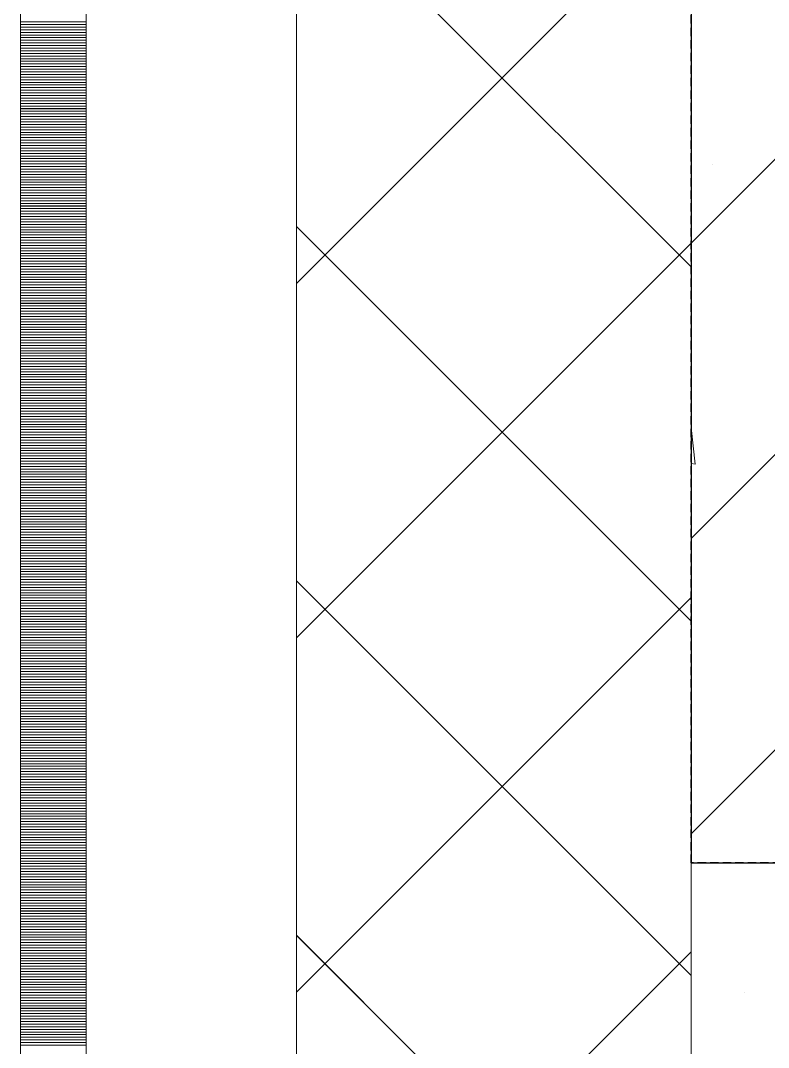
# Model space of a CAD drawing. Header units: millimetres. Extents: x 470010 to 1231400, y -134005 to 421770.
# Drawn here: x 806167.7 to 806452.1, y 158043.1 to 158433.5 of the extents above; entities that cross this region are included whole.
import ezdxf
from ezdxf.enums import TextEntityAlignment as Align

# ---------------------------------------------------------------- set-up
doc = ezdxf.new("R2010")
doc.units = ezdxf.units.MM
doc.linetypes.add('DASHED', pattern=[19.05, 12.7, -6.35])
doc.linetypes.add('HIDDEN2', pattern=[4.7625, 3.175, -1.5875])
doc.layers.get('Defpoints').update_dxf_attribs({"color": 140})
doc.layers.add('АР_Делит', color=120, linetype='Continuous', lineweight=0, plot=False)
for name, color, linetype, lineweight in [('АР_Колонны', 70, 'Continuous', 30), ('АР_Стены ЖБ', 7, 'Continuous', 35), ('АР_Стены ПЕНОблок', 52, 'Continuous', 20), ('АР_Тонкая', 254, 'Continuous', 5), ('АР_Утеплитель', 31, 'Continuous', 0), ('АР_Штриховка', 8, 'Continuous', 0)]:
    doc.layers.add(name, color=color, linetype=linetype, lineweight=lineweight)
doc.layers.add('РД_Оси_100', color=7, linetype='Continuous', lineweight=0, true_color=0x525252)
doc.styles.add('style1', font='ARIALN.TTF')

# ---------------------------------------------------------------- blocks, each defined once
blk = doc.blocks.new('СОШ_2200_АР_ОСИ_М100_28.05.24')
at = {"layer": 'АР_Делит', "color": 251, "linetype": 'DASHED', "true_color": 0x636466}
blk.add_lwpolyline([(114955, 135155), (114955, -355), (93595.036, -355), (93595.036, 13855), (94145, 13855), (94145, 68320), (66055, 68320), (66055, 13857.73), (83455, 13857.73), (83455, -355), (45245, -355), (45245, 13145), (44695, 13145), (44695, 26755), (45245, 26755), (45245, 68320), (20455, 68320), (20455, 26755), (27955, 26755), (27955, 13145), (-355, 13145), (-355, 100855)], dxfattribs=at)
blk = doc.blocks.new('A$C9108343f')
at = {"layer": 'АР_Колонны', "color": 18, "linetype": 'HIDDEN2', "lineweight": 25, "true_color": 0x000000}
for p, q in [((140704.09, 258479.49), (140704.09, 259679.49)), ((140924.09, 258479.49), (140704.09, 258479.49))]:
    blk.add_line(p, q, dxfattribs=at)
at = {"layer": 'АР_Колонны', "color": 18, "linetype": 'Continuous', "lineweight": 15, "true_color": 0x000000}
for p, q in [((140704.09, 259679.49), (140704.09, 258479.49)), ((140704.09, 259679.49), (140704.09, 258479.49)), ((140704.09, 258479.49), (140924.09, 258479.49)), ((140704.09, 258479.49), (140924.09, 258479.49))]:
    blk.add_line(p, q, dxfattribs=at)
at = {"layer": 'АР_Стены ЖБ', "color": 18, "linetype": 'Continuous', "lineweight": 30, "true_color": 0x000000}
for p, q in [((140704.09, 259679.49), (140704.09, 258479.49)), ((140704.09, 258479.49), (140924.09, 258479.49))]:
    blk.add_line(p, q, dxfattribs=at)
at = {"layer": 'АР_Стены ПЕНОблок', "color": 18, "linetype": 'Continuous', "lineweight": 20, "true_color": 0x000000}
blk.add_line((140704.09, 313879.49), (140704.09, 237679.49), dxfattribs=at)
at = {"layer": 'АР_Тонкая', "color": 18, "linetype": 'Continuous', "lineweight": 5, "true_color": 0x000000}
for p, q in [((140449.09, 313879.49), (140449.09, 237679.49)), ((140474.09, 313879.49), (140474.09, 237679.49)), ((140474.09, 237679.49), (140474.09, 313879.49)), ((140554.09, 237679.49), (140554.09, 313879.49))]:
    blk.add_line(p, q, dxfattribs=at)
at = {"layer": 'АР_Утеплитель', "color": 18, "linetype": 'Continuous', "lineweight": 0, "true_color": 0x000000}
for p, q in [((140554.09, 313879.49), (140554.09, 237679.49)), ((140704.09, 237679.49), (140704.09, 313879.49))]:
    blk.add_line(p, q, dxfattribs=at)
at = {"layer": 'АР_Штриховка', "color": 18, "linetype": 'Continuous', "lineweight": 5, "true_color": 0x000000}
for p, q in [((140704.09, 258715.11), (140924.09, 258935.11)), ((140704.09, 258602.86), (140828.68, 258727.45)), ((140704.09, 258490.61), (140924.09, 258710.61))]:
    blk.add_line(p, q, dxfattribs=at)
at = {"layer": 'АР_Штриховка', "color": 18, "linetype": 'Continuous', "lineweight": 0, "true_color": 0x000000}
for p, q in [((140704.09, 258706.1), (140554.09, 258856.1)), ((140554.09, 258699.82), (140704.09, 258849.82)), ((140449.09, 258799.24), (140474.09, 258799.24)), ((140449.09, 258798.24), (140474.09, 258798.24)), ((140449.09, 258797.24), (140474.09, 258797.24)), ((140449.09, 258796.24), (140474.09, 258796.24)), ((140449.09, 258795.24), (140474.09, 258795.24)), ((140449.09, 258794.24), (140474.09, 258794.24)), ((140449.09, 258793.24), (140474.09, 258793.24)), ((140449.09, 258792.24), (140474.09, 258792.24)), ((140449.09, 258791.24), (140474.09, 258791.24)), ((140449.09, 258790.24), (140474.09, 258790.24)), ((140449.09, 258789.24), (140474.09, 258789.24)), ((140449.09, 258788.24), (140474.09, 258788.24)), ((140449.09, 258787.24), (140474.09, 258787.24)), ((140449.09, 258786.24), (140474.09, 258786.24)), ((140449.09, 258785.24), (140474.09, 258785.24)), ((140449.09, 258784.24), (140474.09, 258784.24)), ((140449.09, 258783.24), (140474.09, 258783.24)), ((140449.09, 258782.24), (140474.09, 258782.24)), ((140449.09, 258781.24), (140474.09, 258781.24)), ((140449.09, 258780.24), (140474.09, 258780.24)), ((140449.09, 258779.24), (140474.09, 258779.24)), ((140449.09, 258778.24), (140474.09, 258778.24)), ((140449.09, 258777.24), (140474.09, 258777.24)), ((140449.09, 258776.24), (140474.09, 258776.24)), ((140449.09, 258775.24), (140474.09, 258775.24)), ((140449.09, 258774.24), (140474.09, 258774.24)), ((140449.09, 258773.24), (140474.09, 258773.24)), ((140449.09, 258772.24), (140474.09, 258772.24)), ((140449.09, 258771.24), (140474.09, 258771.24)), ((140449.09, 258770.24), (140474.09, 258770.24)), ((140449.09, 258769.24), (140474.09, 258769.24)), ((140449.09, 258768.24), (140474.09, 258768.24)), ((140449.09, 258767.24), (140474.09, 258767.24)), ((140449.09, 258766.24), (140474.09, 258766.24)), ((140449.09, 258765.24), (140474.09, 258765.24)), ((140449.09, 258764.24), (140474.09, 258764.24)), ((140449.09, 258763.24), (140474.09, 258763.24)), ((140449.09, 258762.24), (140474.09, 258762.24)), ((140449.09, 258761.24), (140474.09, 258761.24)), ((140449.09, 258760.24), (140474.09, 258760.24)), ((140449.09, 258759.24), (140474.09, 258759.24)), ((140449.09, 258758.24), (140474.09, 258758.24)), ((140449.09, 258757.24), (140474.09, 258757.24)), ((140449.09, 258756.24), (140474.09, 258756.24)), ((140449.09, 258755.24), (140474.09, 258755.24)), ((140449.09, 258754.24), (140474.09, 258754.24)), ((140449.09, 258753.24), (140474.09, 258753.24)), ((140449.09, 258752.24), (140474.09, 258752.24)), ((140449.09, 258751.24), (140474.09, 258751.24)), ((140449.09, 258750.24), (140474.09, 258750.24)), ((140449.09, 258749.24), (140474.09, 258749.24)), ((140449.09, 258748.24), (140474.09, 258748.24)), ((140449.09, 258747.24), (140474.09, 258747.24)), ((140449.09, 258746.24), (140474.09, 258746.24)), ((140449.09, 258745.24), (140474.09, 258745.24)), ((140712.34, 258744.95), (140712.34, 258744.95)), ((140449.09, 258744.24), (140474.09, 258744.24)), ((140449.09, 258743.24), (140474.09, 258743.24)), ((140449.09, 258742.24), (140474.09, 258742.24)), ((140449.09, 258741.24), (140474.09, 258741.24)), ((140449.09, 258740.24), (140474.09, 258740.24)), ((140449.09, 258739.24), (140474.09, 258739.24)), ((140449.09, 258738.24), (140474.09, 258738.24)), ((140449.09, 258737.24), (140474.09, 258737.24)), ((140449.09, 258736.24), (140474.09, 258736.24)), ((140449.09, 258735.24), (140474.09, 258735.24)), ((140449.09, 258734.24), (140474.09, 258734.24)), ((140449.09, 258733.24), (140474.09, 258733.24)), ((140449.09, 258732.24), (140474.09, 258732.24)), ((140449.09, 258731.24), (140474.09, 258731.24)), ((140449.09, 258730.24), (140474.09, 258730.24)), ((140449.09, 258729.24), (140474.09, 258729.24)), ((140449.09, 258728.24), (140474.09, 258728.24)), ((140449.09, 258727.24), (140474.09, 258727.24)), ((140449.09, 258726.24), (140474.09, 258726.24)), ((140449.09, 258725.24), (140474.09, 258725.24)), ((140449.09, 258724.24), (140474.09, 258724.24)), ((140449.09, 258723.24), (140474.09, 258723.24)), ((140449.09, 258722.24), (140474.09, 258722.24)), ((140449.09, 258721.24), (140474.09, 258721.24)), ((140704.09, 258571.4), (140554.09, 258721.4)), ((140449.09, 258720.24), (140474.09, 258720.24)), ((140449.09, 258719.24), (140474.09, 258719.24)), ((140449.09, 258718.24), (140474.09, 258718.24)), ((140449.09, 258717.24), (140474.09, 258717.24)), ((140449.09, 258716.24), (140474.09, 258716.24)), ((140449.09, 258715.24), (140474.09, 258715.24)), ((140449.09, 258714.24), (140474.09, 258714.24)), ((140449.09, 258713.24), (140474.09, 258713.24)), ((140554.09, 258565.11), (140704.09, 258715.11)), ((140449.09, 258712.24), (140474.09, 258712.24)), ((140449.09, 258711.24), (140474.09, 258711.24)), ((140449.09, 258710.24), (140474.09, 258710.24)), ((140449.09, 258709.24), (140474.09, 258709.24)), ((140449.09, 258708.24), (140474.09, 258708.24)), ((140449.09, 258707.24), (140474.09, 258707.24)), ((140449.09, 258706.24), (140474.09, 258706.24)), ((140449.09, 258705.24), (140474.09, 258705.24)), ((140449.09, 258704.24), (140474.09, 258704.24)), ((140449.09, 258703.24), (140474.09, 258703.24)), ((140449.09, 258702.24), (140474.09, 258702.24)), ((140449.09, 258701.24), (140474.09, 258701.24)), ((140449.09, 258700.24), (140474.09, 258700.24)), ((140449.09, 258699.24), (140474.09, 258699.24)), ((140449.09, 258698.24), (140474.09, 258698.24)), ((140449.09, 258697.24), (140474.09, 258697.24)), ((140449.09, 258696.24), (140474.09, 258696.24)), ((140449.09, 258695.24), (140474.09, 258695.24)), ((140449.09, 258694.24), (140474.09, 258694.24)), ((140449.09, 258693.24), (140474.09, 258693.24)), ((140449.09, 258692.24), (140474.09, 258692.24)), ((140449.09, 258691.24), (140474.09, 258691.24)), ((140449.09, 258690.24), (140474.09, 258690.24)), ((140449.09, 258689.24), (140474.09, 258689.24)), ((140449.09, 258688.24), (140474.09, 258688.24)), ((140449.09, 258687.24), (140474.09, 258687.24)), ((140449.09, 258686.24), (140474.09, 258686.24)), ((140449.09, 258685.24), (140474.09, 258685.24)), ((140449.09, 258684.24), (140474.09, 258684.24)), ((140449.09, 258683.24), (140474.09, 258683.24)), ((140449.09, 258682.24), (140474.09, 258682.24)), ((140449.09, 258681.24), (140474.09, 258681.24)), ((140449.09, 258680.24), (140474.09, 258680.24)), ((140449.09, 258679.24), (140474.09, 258679.24)), ((140449.09, 258678.24), (140474.09, 258678.24)), ((140449.09, 258677.24), (140474.09, 258677.24)), ((140449.09, 258676.24), (140474.09, 258676.24)), ((140449.09, 258675.24), (140474.09, 258675.24)), ((140449.09, 258674.24), (140474.09, 258674.24)), ((140449.09, 258673.24), (140474.09, 258673.24)), ((140449.09, 258672.24), (140474.09, 258672.24)), ((140449.09, 258671.24), (140474.09, 258671.24)), ((140449.09, 258670.24), (140474.09, 258670.24)), ((140449.09, 258669.24), (140474.09, 258669.24)), ((140449.09, 258668.24), (140474.09, 258668.24)), ((140449.09, 258667.24), (140474.09, 258667.24)), ((140449.09, 258666.24), (140474.09, 258666.24)), ((140449.09, 258665.24), (140474.09, 258665.24)), ((140449.09, 258664.24), (140474.09, 258664.24)), ((140449.09, 258663.24), (140474.09, 258663.24)), ((140449.09, 258662.24), (140474.09, 258662.24)), ((140449.09, 258661.24), (140474.09, 258661.24)), ((140449.09, 258660.24), (140474.09, 258660.24)), ((140449.09, 258659.24), (140474.09, 258659.24)), ((140449.09, 258658.24), (140474.09, 258658.24)), ((140449.09, 258657.24), (140474.09, 258657.24)), ((140449.09, 258656.24), (140474.09, 258656.24)), ((140449.09, 258655.24), (140474.09, 258655.24)), ((140449.09, 258654.24), (140474.09, 258654.24)), ((140449.09, 258653.24), (140474.09, 258653.24)), ((140449.09, 258652.24), (140474.09, 258652.24)), ((140449.09, 258651.24), (140474.09, 258651.24)), ((140449.09, 258650.24), (140474.09, 258650.24)), ((140449.09, 258649.24), (140474.09, 258649.24)), ((140449.09, 258648.24), (140474.09, 258648.24)), ((140449.09, 258647.24), (140474.09, 258647.24)), ((140449.09, 258646.24), (140474.09, 258646.24)), ((140449.09, 258645.24), (140474.09, 258645.24)), ((140449.09, 258644.24), (140474.09, 258644.24)), ((140449.09, 258643.24), (140474.09, 258643.24)), ((140705.71, 258631.07), (140704.09, 258645)), ((140449.09, 258642.24), (140474.09, 258642.24)), ((140449.09, 258641.24), (140474.09, 258641.24)), ((140449.09, 258640.24), (140474.09, 258640.24)), ((140449.09, 258639.24), (140474.09, 258639.24)), ((140449.09, 258638.24), (140474.09, 258638.24)), ((140449.09, 258637.24), (140474.09, 258637.24)), ((140449.09, 258636.24), (140474.09, 258636.24)), ((140449.09, 258635.24), (140474.09, 258635.24)), ((140449.09, 258634.24), (140474.09, 258634.24)), ((140449.09, 258633.24), (140474.09, 258633.24)), ((140449.09, 258632.24), (140474.09, 258632.24)), ((140449.09, 258631.24), (140474.09, 258631.24)), ((140704.09, 258631.38), (140705.72, 258631.13)), ((140449.09, 258630.24), (140474.09, 258630.24)), ((140449.09, 258629.24), (140474.09, 258629.24)), ((140449.09, 258628.24), (140474.09, 258628.24)), ((140449.09, 258627.24), (140474.09, 258627.24)), ((140449.09, 258626.24), (140474.09, 258626.24)), ((140449.09, 258625.24), (140474.09, 258625.24)), ((140449.09, 258624.24), (140474.09, 258624.24)), ((140449.09, 258623.24), (140474.09, 258623.24)), ((140449.09, 258622.24), (140474.09, 258622.24)), ((140449.09, 258621.24), (140474.09, 258621.24)), ((140449.09, 258620.24), (140474.09, 258620.24)), ((140449.09, 258619.24), (140474.09, 258619.24)), ((140449.09, 258618.24), (140474.09, 258618.24)), ((140449.09, 258617.24), (140474.09, 258617.24)), ((140449.09, 258616.24), (140474.09, 258616.24)), ((140449.09, 258615.24), (140474.09, 258615.24)), ((140449.09, 258614.24), (140474.09, 258614.24)), ((140449.09, 258613.24), (140474.09, 258613.24)), ((140449.09, 258612.24), (140474.09, 258612.24)), ((140449.09, 258611.24), (140474.09, 258611.24)), ((140449.09, 258610.24), (140474.09, 258610.24)), ((140449.09, 258609.24), (140474.09, 258609.24)), ((140449.09, 258608.24), (140474.09, 258608.24)), ((140449.09, 258607.24), (140474.09, 258607.24)), ((140449.09, 258606.24), (140474.09, 258606.24)), ((140449.09, 258605.24), (140474.09, 258605.24)), ((140449.09, 258604.24), (140474.09, 258604.24)), ((140449.09, 258603.24), (140474.09, 258603.24)), ((140449.09, 258602.24), (140474.09, 258602.24)), ((140449.09, 258601.24), (140474.09, 258601.24)), ((140449.09, 258600.24), (140474.09, 258600.24)), ((140449.09, 258599.24), (140474.09, 258599.24)), ((140449.09, 258598.24), (140474.09, 258598.24)), ((140449.09, 258597.24), (140474.09, 258597.24)), ((140449.09, 258596.24), (140474.09, 258596.24)), ((140449.09, 258595.24), (140474.09, 258595.24)), ((140449.09, 258594.24), (140474.09, 258594.24)), ((140449.09, 258593.24), (140474.09, 258593.24)), ((140449.09, 258592.24), (140474.09, 258592.24)), ((140449.09, 258591.24), (140474.09, 258591.24)), ((140449.09, 258590.24), (140474.09, 258590.24)), ((140449.09, 258589.24), (140474.09, 258589.24)), ((140449.09, 258588.24), (140474.09, 258588.24)), ((140449.09, 258587.24), (140474.09, 258587.24)), ((140449.09, 258586.24), (140474.09, 258586.24)), ((140449.09, 258585.24), (140474.09, 258585.24)), ((140449.09, 258584.24), (140474.09, 258584.24)), ((140704.09, 258436.7), (140554.09, 258586.7)), ((140449.09, 258583.24), (140474.09, 258583.24)), ((140449.09, 258582.24), (140474.09, 258582.24)), ((140449.09, 258581.24), (140474.09, 258581.24)), ((140554.09, 258430.41), (140704.09, 258580.41)), ((140449.09, 258580.24), (140474.09, 258580.24)), ((140449.09, 258579.24), (140474.09, 258579.24)), ((140449.09, 258578.24), (140474.09, 258578.24)), ((140449.09, 258577.24), (140474.09, 258577.24)), ((140449.09, 258576.24), (140474.09, 258576.24)), ((140449.09, 258575.24), (140474.09, 258575.24)), ((140449.09, 258574.24), (140474.09, 258574.24)), ((140449.09, 258573.24), (140474.09, 258573.24)), ((140449.09, 258572.24), (140474.09, 258572.24)), ((140449.09, 258571.24), (140474.09, 258571.24)), ((140449.09, 258570.24), (140474.09, 258570.24)), ((140449.09, 258569.24), (140474.09, 258569.24)), ((140449.09, 258568.24), (140474.09, 258568.24)), ((140449.09, 258567.24), (140474.09, 258567.24)), ((140449.09, 258566.24), (140474.09, 258566.24)), ((140449.09, 258565.24), (140474.09, 258565.24)), ((140449.09, 258564.24), (140474.09, 258564.24)), ((140449.09, 258563.24), (140474.09, 258563.24)), ((140449.09, 258562.24), (140474.09, 258562.24)), ((140449.09, 258561.24), (140474.09, 258561.24)), ((140449.09, 258560.24), (140474.09, 258560.24)), ((140449.09, 258559.24), (140474.09, 258559.24)), ((140449.09, 258558.24), (140474.09, 258558.24)), ((140449.09, 258557.24), (140474.09, 258557.24)), ((140449.09, 258556.24), (140474.09, 258556.24)), ((140449.09, 258555.24), (140474.09, 258555.24)), ((140449.09, 258554.24), (140474.09, 258554.24)), ((140449.09, 258553.24), (140474.09, 258553.24)), ((140449.09, 258552.24), (140474.09, 258552.24)), ((140449.09, 258551.24), (140474.09, 258551.24)), ((140449.09, 258550.24), (140474.09, 258550.24)), ((140449.09, 258549.24), (140474.09, 258549.24)), ((140449.09, 258548.24), (140474.09, 258548.24)), ((140449.09, 258547.24), (140474.09, 258547.24)), ((140449.09, 258546.24), (140474.09, 258546.24)), ((140449.09, 258545.24), (140474.09, 258545.24)), ((140449.09, 258544.24), (140474.09, 258544.24)), ((140449.09, 258543.24), (140474.09, 258543.24)), ((140449.09, 258542.24), (140474.09, 258542.24)), ((140449.09, 258541.24), (140474.09, 258541.24)), ((140449.09, 258540.24), (140474.09, 258540.24)), ((140449.09, 258539.24), (140474.09, 258539.24)), ((140449.09, 258538.24), (140474.09, 258538.24)), ((140449.09, 258537.24), (140474.09, 258537.24)), ((140449.09, 258536.24), (140474.09, 258536.24)), ((140449.09, 258535.24), (140474.09, 258535.24)), ((140449.09, 258534.24), (140474.09, 258534.24)), ((140449.09, 258533.24), (140474.09, 258533.24)), ((140449.09, 258532.24), (140474.09, 258532.24)), ((140449.09, 258531.24), (140474.09, 258531.24)), ((140449.09, 258530.24), (140474.09, 258530.24)), ((140449.09, 258529.24), (140474.09, 258529.24)), ((140449.09, 258528.24), (140474.09, 258528.24)), ((140449.09, 258527.24), (140474.09, 258527.24)), ((140449.09, 258526.24), (140474.09, 258526.24)), ((140449.09, 258525.24), (140474.09, 258525.24)), ((140449.09, 258524.24), (140474.09, 258524.24)), ((140449.09, 258523.24), (140474.09, 258523.24)), ((140449.09, 258522.24), (140474.09, 258522.24)), ((140449.09, 258521.24), (140474.09, 258521.24)), ((140449.09, 258520.24), (140474.09, 258520.24)), ((140449.09, 258519.24), (140474.09, 258519.24)), ((140449.09, 258518.24), (140474.09, 258518.24)), ((140449.09, 258517.24), (140474.09, 258517.24)), ((140449.09, 258516.24), (140474.09, 258516.24)), ((140449.09, 258515.24), (140474.09, 258515.24)), ((140449.09, 258514.24), (140474.09, 258514.24)), ((140449.09, 258513.24), (140474.09, 258513.24)), ((140449.09, 258512.24), (140474.09, 258512.24)), ((140449.09, 258511.24), (140474.09, 258511.24)), ((140449.09, 258510.24), (140474.09, 258510.24)), ((140449.09, 258509.24), (140474.09, 258509.24)), ((140449.09, 258508.24), (140474.09, 258508.24)), ((140449.09, 258507.24), (140474.09, 258507.24)), ((140449.09, 258506.24), (140474.09, 258506.24)), ((140449.09, 258505.24), (140474.09, 258505.24)), ((140449.09, 258504.24), (140474.09, 258504.24)), ((140449.09, 258503.24), (140474.09, 258503.24)), ((140449.09, 258502.24), (140474.09, 258502.24)), ((140449.09, 258501.24), (140474.09, 258501.24)), ((140449.09, 258500.24), (140474.09, 258500.24)), ((140449.09, 258499.24), (140474.09, 258499.24)), ((140449.09, 258498.24), (140474.09, 258498.24)), ((140449.09, 258497.24), (140474.09, 258497.24)), ((140449.09, 258496.24), (140474.09, 258496.24)), ((140449.09, 258495.24), (140474.09, 258495.24)), ((140449.09, 258494.24), (140474.09, 258494.24)), ((140449.09, 258493.24), (140474.09, 258493.24)), ((140449.09, 258492.24), (140474.09, 258492.24)), ((140449.09, 258491.24), (140474.09, 258491.24)), ((140449.09, 258490.24), (140474.09, 258490.24)), ((140449.09, 258489.24), (140474.09, 258489.24)), ((140449.09, 258488.24), (140474.09, 258488.24)), ((140449.09, 258487.24), (140474.09, 258487.24)), ((140449.09, 258486.24), (140474.09, 258486.24)), ((140449.09, 258485.24), (140474.09, 258485.24)), ((140449.09, 258484.24), (140474.09, 258484.24)), ((140449.09, 258483.24), (140474.09, 258483.24)), ((140449.09, 258482.24), (140474.09, 258482.24)), ((140449.09, 258481.24), (140474.09, 258481.24)), ((140449.09, 258480.24), (140474.09, 258480.24)), ((140449.09, 258479.24), (140474.09, 258479.24)), ((140449.09, 258478.24), (140474.09, 258478.24)), ((140449.09, 258477.24), (140474.09, 258477.24)), ((140449.09, 258476.24), (140474.09, 258476.24)), ((140449.09, 258475.24), (140474.09, 258475.24)), ((140449.09, 258474.24), (140474.09, 258474.24)), ((140449.09, 258473.24), (140474.09, 258473.24)), ((140449.09, 258472.24), (140474.09, 258472.24)), ((140449.09, 258471.24), (140474.09, 258471.24)), ((140449.09, 258470.24), (140474.09, 258470.24)), ((140449.09, 258469.24), (140474.09, 258469.24)), ((140449.09, 258468.24), (140474.09, 258468.24)), ((140449.09, 258467.24), (140474.09, 258467.24)), ((140449.09, 258466.24), (140474.09, 258466.24)), ((140449.09, 258465.24), (140474.09, 258465.24)), ((140449.09, 258464.24), (140474.09, 258464.24)), ((140449.09, 258463.24), (140474.09, 258463.24)), ((140449.09, 258462.24), (140474.09, 258462.24)), ((140449.09, 258461.24), (140474.09, 258461.24)), ((140449.09, 258460.24), (140474.09, 258460.24)), ((140449.09, 258459.24), (140474.09, 258459.24)), ((140449.09, 258458.24), (140474.09, 258458.24)), ((140449.09, 258457.24), (140474.09, 258457.24)), ((140449.09, 258456.24), (140474.09, 258456.24)), ((140449.09, 258455.24), (140474.09, 258455.24)), ((140449.09, 258454.24), (140474.09, 258454.24)), ((140449.09, 258453.24), (140474.09, 258453.24)), ((140449.09, 258452.24), (140474.09, 258452.24)), ((140704.09, 258301.99), (140554.09, 258451.99)), ((140449.09, 258451.24), (140474.09, 258451.24)), ((140449.09, 258450.24), (140474.09, 258450.24)), ((140449.09, 258449.24), (140474.09, 258449.24)), ((140449.09, 258448.24), (140474.09, 258448.24)), ((140449.09, 258447.24), (140474.09, 258447.24)), ((140449.09, 258446.24), (140474.09, 258446.24)), ((140449.09, 258445.24), (140474.09, 258445.24)), ((140449.09, 258444.24), (140474.09, 258444.24)), ((140554.09, 258295.71), (140704.09, 258445.71)), ((140449.09, 258443.24), (140474.09, 258443.24)), ((140449.09, 258442.24), (140474.09, 258442.24)), ((140449.09, 258441.24), (140474.09, 258441.24)), ((140449.09, 258440.24), (140474.09, 258440.24)), ((140449.09, 258439.24), (140474.09, 258439.24)), ((140449.09, 258438.24), (140474.09, 258438.24)), ((140449.09, 258437.24), (140474.09, 258437.24)), ((140449.09, 258436.24), (140474.09, 258436.24)), ((140449.09, 258435.24), (140474.09, 258435.24)), ((140449.09, 258434.24), (140474.09, 258434.24)), ((140449.09, 258433.24), (140474.09, 258433.24)), ((140449.09, 258432.24), (140474.09, 258432.24)), ((140449.09, 258431.24), (140474.09, 258431.24)), ((140449.09, 258430.24), (140474.09, 258430.24)), ((140449.09, 258429.24), (140474.09, 258429.24)), ((140449.09, 258428.24), (140474.09, 258428.24)), ((140724.28, 258430.13), (140724.28, 258430.13)), ((140449.09, 258427.24), (140474.09, 258427.24)), ((140449.09, 258426.24), (140474.09, 258426.24)), ((140449.09, 258425.24), (140474.09, 258425.24)), ((140449.09, 258424.24), (140474.09, 258424.24)), ((140449.09, 258423.24), (140474.09, 258423.24)), ((140449.09, 258422.24), (140474.09, 258422.24)), ((140449.09, 258421.24), (140474.09, 258421.24)), ((140449.09, 258420.24), (140474.09, 258420.24)), ((140449.09, 258419.24), (140474.09, 258419.24)), ((140449.09, 258418.24), (140474.09, 258418.24)), ((140449.09, 258417.24), (140474.09, 258417.24)), ((140449.09, 258416.24), (140474.09, 258416.24)), ((140449.09, 258415.24), (140474.09, 258415.24)), ((140449.09, 258414.24), (140474.09, 258414.24)), ((140449.09, 258413.24), (140474.09, 258413.24)), ((140449.09, 258412.24), (140474.09, 258412.24)), ((140449.09, 258411.24), (140474.09, 258411.24)), ((140449.09, 258410.24), (140474.09, 258410.24))]:
    blk.add_line(p, q, dxfattribs=at)
at = {"layer": 'РД_Оси_100'}
blk.add_blockref('СОШ_2200_АР_ОСИ_М100_28.05.24', (140804.09, 223079.49), dxfattribs=at)
at = {"layer": 'Defpoints', "color": 18, "true_color": 0x000000, "style": 'style1'}
for p in [(143949.34, 316089.12), (143974.98, 281639.5), (143890.4, 273244.71), (143839.99, 264276.81), (143967.75, 254892.38), (12251.96, 104178.14), (12382.58, 96023.14)]:
    blk.add_attdef('АР-ПОМЕЩЕНИЕ:НАИМЕНОВАНИЕ', text='', height=100, dxfattribs=at).set_placement(p, align=Align.MIDDLE)
at = {"layer": 'Defpoints', "color": 18, "true_color": 0x000000, "style": 'style1', "flags": 8}
for p in [(143951.3, 279099.09), (143848.34, 269251.11), (143875.33, 260094.25), (144049.74, 250824.7), (163419.28, 238153.36), (155897.46, 237965.97), (183037.2, 237965.97), (143342.94, 237876.19)]:
    blk.add_attdef('АР-ПОМЕЩЕНИЕ:НАИМЕНОВАНИЕ', text='', height=100, dxfattribs=at).set_placement(p, align=Align.MIDDLE)

msp = doc.modelspace()

# ---------------------------------------------------------------- linework, layer by layer
at = {"layer": 'АР_Колонны', "color": 18, "linetype": 'HIDDEN2', "lineweight": 25, "true_color": 0x000000}
for p, q in [((806422.706, 158113.25), (806422.706, 159313.25)), ((806642.706, 158113.25), (806422.706, 158113.25))]:
    msp.add_line(p, q, dxfattribs=at)
at = {"layer": 'АР_Колонны', "color": 18, "linetype": 'Continuous', "lineweight": 15, "true_color": 0x000000}
for p, q in [((806422.706, 159313.25), (806422.706, 158113.25)), ((806422.706, 159313.25), (806422.706, 158113.25)), ((806422.706, 158113.25), (806642.706, 158113.25)), ((806422.706, 158113.25), (806642.706, 158113.25))]:
    msp.add_line(p, q, dxfattribs=at)
at = {"layer": 'АР_Стены ЖБ', "color": 18, "linetype": 'Continuous', "lineweight": 30, "true_color": 0x000000}
for p, q in [((806422.706, 159313.25), (806422.706, 158113.25)), ((806422.706, 158113.25), (806642.706, 158113.25))]:
    msp.add_line(p, q, dxfattribs=at)
at = {"layer": 'АР_Стены ПЕНОблок', "color": 18, "linetype": 'Continuous', "lineweight": 20, "true_color": 0x000000}
msp.add_line((806422.706, 213513.251), (806422.706, 137313.251), dxfattribs=at)
at = {"layer": 'АР_Тонкая', "color": 18, "linetype": 'Continuous', "lineweight": 5, "true_color": 0x000000}
for p, q in [((806167.706, 213513.251), (806167.706, 137313.251)), ((806192.706, 213513.251), (806192.706, 137313.251)), ((806192.706, 137313.251), (806192.706, 213513.251)), ((806272.706, 137313.251), (806272.706, 213513.251))]:
    msp.add_line(p, q, dxfattribs=at)
at = {"layer": 'АР_Утеплитель', "color": 18, "linetype": 'Continuous', "lineweight": 0, "true_color": 0x000000}
for p, q in [((806272.706, 213513.251), (806272.706, 137313.251)), ((806422.706, 137313.251), (806422.706, 213513.251))]:
    msp.add_line(p, q, dxfattribs=at)
at = {"layer": 'АР_Штриховка', "color": 18, "linetype": 'Continuous', "lineweight": 5, "true_color": 0x000000}
for p, q in [((806422.706, 158348.871), (806642.706, 158568.871)), ((806422.706, 158236.617), (806547.293, 158361.204)), ((806422.706, 158124.364), (806642.706, 158344.364))]:
    msp.add_line(p, q, dxfattribs=at)
at = {"layer": 'АР_Штриховка', "color": 18, "linetype": 'Continuous', "lineweight": 0, "true_color": 0x000000}
for p, q in [((806422.706, 158339.861), (806272.706, 158489.861)), ((806272.706, 158333.575), (806422.706, 158483.575)), ((806167.706, 158433), (806192.706, 158433)), ((806167.706, 158432), (806192.706, 158432)), ((806167.706, 158431), (806192.706, 158431)), ((806167.706, 158430), (806192.706, 158430)), ((806167.706, 158429), (806192.706, 158429)), ((806167.706, 158428), (806192.706, 158428)), ((806167.706, 158427), (806192.706, 158427)), ((806167.706, 158426), (806192.706, 158426)), ((806167.706, 158425), (806192.706, 158425)), ((806167.706, 158424), (806192.706, 158424)), ((806167.706, 158423), (806192.706, 158423)), ((806167.706, 158422), (806192.706, 158422)), ((806167.706, 158421), (806192.706, 158421)), ((806167.706, 158420), (806192.706, 158420)), ((806167.706, 158419), (806192.706, 158419)), ((806167.706, 158418), (806192.706, 158418)), ((806167.706, 158417), (806192.706, 158417)), ((806167.706, 158416), (806192.706, 158416)), ((806167.706, 158415), (806192.706, 158415)), ((806167.706, 158414), (806192.706, 158414)), ((806167.706, 158413), (806192.706, 158413)), ((806167.706, 158412), (806192.706, 158412)), ((806167.706, 158411), (806192.706, 158411)), ((806167.706, 158410), (806192.706, 158410)), ((806167.706, 158409), (806192.706, 158409)), ((806167.706, 158408), (806192.706, 158408)), ((806167.706, 158407), (806192.706, 158407)), ((806167.706, 158406), (806192.706, 158406)), ((806167.706, 158405), (806192.706, 158405)), ((806167.706, 158404), (806192.706, 158404)), ((806167.706, 158403), (806192.706, 158403)), ((806167.706, 158402), (806192.706, 158402)), ((806167.706, 158401), (806192.706, 158401)), ((806167.706, 158400), (806192.706, 158400)), ((806167.706, 158399), (806192.706, 158399)), ((806167.706, 158398), (806192.706, 158398)), ((806167.706, 158397), (806192.706, 158397)), ((806167.706, 158396), (806192.706, 158396)), ((806167.706, 158395), (806192.706, 158395)), ((806167.706, 158394), (806192.706, 158394)), ((806167.706, 158393), (806192.706, 158393)), ((806167.706, 158392), (806192.706, 158392)), ((806167.706, 158391), (806192.706, 158391)), ((806167.706, 158390), (806192.706, 158390)), ((806167.706, 158389), (806192.706, 158389)), ((806167.706, 158388), (806192.706, 158388)), ((806167.706, 158387), (806192.706, 158387)), ((806167.706, 158386), (806192.706, 158386)), ((806167.706, 158385), (806192.706, 158385)), ((806167.706, 158384), (806192.706, 158384)), ((806167.706, 158383), (806192.706, 158383)), ((806167.706, 158382), (806192.706, 158382)), ((806167.706, 158381), (806192.706, 158381)), ((806167.706, 158380), (806192.706, 158380)), ((806167.706, 158379), (806192.706, 158379)), ((806167.706, 158378), (806192.706, 158378)), ((806167.706, 158377), (806192.706, 158377)), ((806167.706, 158376), (806192.706, 158376)), ((806167.706, 158375), (806192.706, 158375)), ((806167.706, 158374), (806192.706, 158374)), ((806167.706, 158373), (806192.706, 158373)), ((806167.706, 158372), (806192.706, 158372)), ((806167.706, 158371), (806192.706, 158371)), ((806167.706, 158370), (806192.706, 158370)), ((806167.706, 158369), (806192.706, 158369)), ((806167.706, 158368), (806192.706, 158368)), ((806167.706, 158367), (806192.706, 158367)), ((806167.706, 158366), (806192.706, 158366)), ((806167.706, 158365), (806192.706, 158365)), ((806167.706, 158364), (806192.706, 158364)), ((806167.706, 158363), (806192.706, 158363)), ((806167.706, 158362), (806192.706, 158362)), ((806167.706, 158361), (806192.706, 158361)), ((806167.706, 158360), (806192.706, 158360)), ((806167.706, 158359), (806192.706, 158359)), ((806167.706, 158358), (806192.706, 158358)), ((806167.706, 158357), (806192.706, 158357)), ((806167.706, 158356), (806192.706, 158356)), ((806167.706, 158355), (806192.706, 158355)), ((806167.706, 158354), (806192.706, 158354)), ((806167.706, 158353), (806192.706, 158353)), ((806167.706, 158352), (806192.706, 158352)), ((806422.706, 158205.158), (806272.706, 158355.158)), ((806167.706, 158351), (806192.706, 158351)), ((806167.706, 158350), (806192.706, 158350)), ((806167.706, 158349), (806192.706, 158349)), ((806167.706, 158348), (806192.706, 158348)), ((806272.706, 158198.871), (806422.706, 158348.871)), ((806167.706, 158347), (806192.706, 158347)), ((806167.706, 158346), (806192.706, 158346)), ((806167.706, 158345), (806192.706, 158345)), ((806167.706, 158344), (806192.706, 158344)), ((806167.706, 158343), (806192.706, 158343)), ((806167.706, 158342), (806192.706, 158342)), ((806167.706, 158341), (806192.706, 158341)), ((806167.706, 158340), (806192.706, 158340)), ((806167.706, 158339), (806192.706, 158339)), ((806167.706, 158338), (806192.706, 158338)), ((806167.706, 158337), (806192.706, 158337)), ((806167.706, 158336), (806192.706, 158336)), ((806167.706, 158335), (806192.706, 158335)), ((806167.706, 158334), (806192.706, 158334)), ((806167.706, 158333), (806192.706, 158333)), ((806167.706, 158332), (806192.706, 158332)), ((806167.706, 158331), (806192.706, 158331)), ((806167.706, 158330), (806192.706, 158330)), ((806167.706, 158329), (806192.706, 158329)), ((806167.706, 158328), (806192.706, 158328)), ((806167.706, 158327), (806192.706, 158327)), ((806167.706, 158326), (806192.706, 158326)), ((806167.706, 158325), (806192.706, 158325)), ((806167.706, 158324), (806192.706, 158324)), ((806167.706, 158323), (806192.706, 158323)), ((806167.706, 158322), (806192.706, 158322)), ((806167.706, 158321), (806192.706, 158321)), ((806167.706, 158320), (806192.706, 158320)), ((806167.706, 158319), (806192.706, 158319)), ((806167.706, 158318), (806192.706, 158318)), ((806167.706, 158317), (806192.706, 158317)), ((806167.706, 158316), (806192.706, 158316)), ((806167.706, 158315), (806192.706, 158315)), ((806167.706, 158314), (806192.706, 158314)), ((806167.706, 158313), (806192.706, 158313)), ((806167.706, 158312), (806192.706, 158312)), ((806167.706, 158311), (806192.706, 158311)), ((806167.706, 158310), (806192.706, 158310)), ((806167.706, 158309), (806192.706, 158309)), ((806167.706, 158308), (806192.706, 158308)), ((806167.706, 158307), (806192.706, 158307)), ((806167.706, 158306), (806192.706, 158306)), ((806167.706, 158305), (806192.706, 158305)), ((806167.706, 158304), (806192.706, 158304)), ((806167.706, 158303), (806192.706, 158303)), ((806167.706, 158302), (806192.706, 158302)), ((806167.706, 158301), (806192.706, 158301)), ((806167.706, 158300), (806192.706, 158300)), ((806167.706, 158299), (806192.706, 158299)), ((806167.706, 158298), (806192.706, 158298)), ((806167.706, 158297), (806192.706, 158297)), ((806167.706, 158296), (806192.706, 158296)), ((806167.706, 158295), (806192.706, 158295)), ((806167.706, 158294), (806192.706, 158294)), ((806167.706, 158293), (806192.706, 158293)), ((806167.706, 158292), (806192.706, 158292)), ((806167.706, 158291), (806192.706, 158291)), ((806167.706, 158290), (806192.706, 158290)), ((806167.706, 158289), (806192.706, 158289)), ((806167.706, 158288), (806192.706, 158288)), ((806167.706, 158287), (806192.706, 158287)), ((806167.706, 158286), (806192.706, 158286)), ((806167.706, 158285), (806192.706, 158285)), ((806167.706, 158284), (806192.706, 158284)), ((806167.706, 158283), (806192.706, 158283)), ((806167.706, 158282), (806192.706, 158282)), ((806167.706, 158281), (806192.706, 158281)), ((806167.706, 158280), (806192.706, 158280)), ((806167.706, 158279), (806192.706, 158279)), ((806167.706, 158278), (806192.706, 158278)), ((806424.326, 158264.833), (806422.706, 158278.757)), ((806167.706, 158277), (806192.706, 158277)), ((806167.706, 158276), (806192.706, 158276)), ((806167.706, 158275), (806192.706, 158275)), ((806167.706, 158274), (806192.706, 158274)), ((806167.706, 158273), (806192.706, 158273)), ((806167.706, 158272), (806192.706, 158272)), ((806167.706, 158271), (806192.706, 158271)), ((806167.706, 158270), (806192.706, 158270)), ((806167.706, 158269), (806192.706, 158269)), ((806167.706, 158268), (806192.706, 158268)), ((806167.706, 158267), (806192.706, 158267)), ((806167.706, 158266), (806192.706, 158266)), ((806167.706, 158265), (806192.706, 158265)), ((806167.706, 158264), (806192.706, 158264)), ((806167.706, 158263), (806192.706, 158263)), ((806167.706, 158262), (806192.706, 158262)), ((806422.706, 158265.142), (806424.335, 158264.889)), ((806167.706, 158261), (806192.706, 158261)), ((806167.706, 158260), (806192.706, 158260)), ((806167.706, 158259), (806192.706, 158259)), ((806167.706, 158258), (806192.706, 158258)), ((806167.706, 158257), (806192.706, 158257)), ((806167.706, 158256), (806192.706, 158256)), ((806167.706, 158255), (806192.706, 158255)), ((806167.706, 158254), (806192.706, 158254)), ((806167.706, 158253), (806192.706, 158253)), ((806167.706, 158252), (806192.706, 158252)), ((806167.706, 158251), (806192.706, 158251)), ((806167.706, 158250), (806192.706, 158250)), ((806167.706, 158249), (806192.706, 158249)), ((806167.706, 158248), (806192.706, 158248)), ((806167.706, 158247), (806192.706, 158247)), ((806167.706, 158246), (806192.706, 158246)), ((806167.706, 158245), (806192.706, 158245)), ((806167.706, 158244), (806192.706, 158244)), ((806167.706, 158243), (806192.706, 158243)), ((806167.706, 158242), (806192.706, 158242)), ((806167.706, 158241), (806192.706, 158241)), ((806167.706, 158240), (806192.706, 158240)), ((806167.706, 158239), (806192.706, 158239)), ((806167.706, 158238), (806192.706, 158238)), ((806167.706, 158237), (806192.706, 158237)), ((806167.706, 158236), (806192.706, 158236)), ((806167.706, 158235), (806192.706, 158235)), ((806167.706, 158234), (806192.706, 158234)), ((806167.706, 158233), (806192.706, 158233)), ((806167.706, 158232), (806192.706, 158232)), ((806167.706, 158231), (806192.706, 158231)), ((806167.706, 158230), (806192.706, 158230)), ((806167.706, 158229), (806192.706, 158229)), ((806167.706, 158228), (806192.706, 158228)), ((806167.706, 158227), (806192.706, 158227)), ((806167.706, 158226), (806192.706, 158226)), ((806167.706, 158225), (806192.706, 158225)), ((806167.706, 158224), (806192.706, 158224)), ((806167.706, 158223), (806192.706, 158223)), ((806167.706, 158222), (806192.706, 158222)), ((806167.706, 158221), (806192.706, 158221)), ((806167.706, 158220), (806192.706, 158220)), ((806167.706, 158219), (806192.706, 158219)), ((806422.706, 158070.454), (806272.706, 158220.454)), ((806167.706, 158218), (806192.706, 158218)), ((806167.706, 158217), (806192.706, 158217)), ((806167.706, 158216), (806192.706, 158216)), ((806167.706, 158215), (806192.706, 158215)), ((806167.706, 158214), (806192.706, 158214)), ((806167.706, 158213), (806192.706, 158213)), ((806167.706, 158212), (806192.706, 158212)), ((806272.706, 158064.167), (806422.706, 158214.167)), ((806167.706, 158211), (806192.706, 158211)), ((806167.706, 158210), (806192.706, 158210)), ((806167.706, 158209), (806192.706, 158209)), ((806167.706, 158208), (806192.706, 158208)), ((806167.706, 158207), (806192.706, 158207)), ((806167.706, 158206), (806192.706, 158206)), ((806167.706, 158205), (806192.706, 158205)), ((806167.706, 158204), (806192.706, 158204)), ((806167.706, 158203), (806192.706, 158203)), ((806167.706, 158202), (806192.706, 158202)), ((806167.706, 158201), (806192.706, 158201)), ((806167.706, 158200), (806192.706, 158200)), ((806167.706, 158199), (806192.706, 158199)), ((806167.706, 158198), (806192.706, 158198)), ((806167.706, 158197), (806192.706, 158197)), ((806167.706, 158196), (806192.706, 158196)), ((806167.706, 158195), (806192.706, 158195)), ((806167.706, 158194), (806192.706, 158194)), ((806167.706, 158193), (806192.706, 158193)), ((806167.706, 158192), (806192.706, 158192)), ((806167.706, 158191), (806192.706, 158191)), ((806167.706, 158190), (806192.706, 158190)), ((806167.706, 158189), (806192.706, 158189)), ((806167.706, 158188), (806192.706, 158188)), ((806167.706, 158187), (806192.706, 158187)), ((806167.706, 158186), (806192.706, 158186)), ((806167.706, 158185), (806192.706, 158185)), ((806167.706, 158184), (806192.706, 158184)), ((806167.706, 158183), (806192.706, 158183)), ((806167.706, 158182), (806192.706, 158182)), ((806167.706, 158181), (806192.706, 158181)), ((806167.706, 158180), (806192.706, 158180)), ((806167.706, 158179), (806192.706, 158179)), ((806167.706, 158178), (806192.706, 158178)), ((806167.706, 158177), (806192.706, 158177)), ((806167.706, 158176), (806192.706, 158176)), ((806167.706, 158175), (806192.706, 158175)), ((806167.706, 158174), (806192.706, 158174)), ((806167.706, 158173), (806192.706, 158173)), ((806167.706, 158172), (806192.706, 158172)), ((806167.706, 158171), (806192.706, 158171)), ((806167.706, 158170), (806192.706, 158170)), ((806167.706, 158169), (806192.706, 158169)), ((806167.706, 158168), (806192.706, 158168)), ((806167.706, 158167), (806192.706, 158167)), ((806167.706, 158166), (806192.706, 158166)), ((806167.706, 158165), (806192.706, 158165)), ((806167.706, 158164), (806192.706, 158164)), ((806167.706, 158163), (806192.706, 158163)), ((806167.706, 158162), (806192.706, 158162)), ((806167.706, 158161), (806192.706, 158161)), ((806167.706, 158160), (806192.706, 158160)), ((806167.706, 158159), (806192.706, 158159)), ((806167.706, 158158), (806192.706, 158158)), ((806167.706, 158157), (806192.706, 158157)), ((806167.706, 158156), (806192.706, 158156)), ((806167.706, 158155), (806192.706, 158155)), ((806167.706, 158154), (806192.706, 158154)), ((806167.706, 158153), (806192.706, 158153)), ((806167.706, 158152), (806192.706, 158152)), ((806167.706, 158151), (806192.706, 158151)), ((806167.706, 158150), (806192.706, 158150)), ((806167.706, 158149), (806192.706, 158149)), ((806167.706, 158148), (806192.706, 158148)), ((806167.706, 158147), (806192.706, 158147)), ((806167.706, 158146), (806192.706, 158146)), ((806167.706, 158145), (806192.706, 158145)), ((806167.706, 158144), (806192.706, 158144)), ((806167.706, 158143), (806192.706, 158143)), ((806167.706, 158142), (806192.706, 158142)), ((806167.706, 158141), (806192.706, 158141)), ((806167.706, 158140), (806192.706, 158140)), ((806167.706, 158139), (806192.706, 158139)), ((806167.706, 158138), (806192.706, 158138)), ((806167.706, 158137), (806192.706, 158137)), ((806167.706, 158136), (806192.706, 158136)), ((806167.706, 158135), (806192.706, 158135)), ((806167.706, 158134), (806192.706, 158134)), ((806167.706, 158133), (806192.706, 158133)), ((806167.706, 158132), (806192.706, 158132)), ((806167.706, 158131), (806192.706, 158131)), ((806167.706, 158130), (806192.706, 158130)), ((806167.706, 158129), (806192.706, 158129)), ((806167.706, 158128), (806192.706, 158128)), ((806167.706, 158127), (806192.706, 158127)), ((806167.706, 158126), (806192.706, 158126)), ((806167.706, 158125), (806192.706, 158125)), ((806167.706, 158124), (806192.706, 158124)), ((806167.706, 158123), (806192.706, 158123)), ((806167.706, 158122), (806192.706, 158122)), ((806167.706, 158121), (806192.706, 158121)), ((806167.706, 158120), (806192.706, 158120)), ((806167.706, 158119), (806192.706, 158119)), ((806167.706, 158118), (806192.706, 158118)), ((806167.706, 158117), (806192.706, 158117)), ((806167.706, 158116), (806192.706, 158116)), ((806167.706, 158115), (806192.706, 158115)), ((806167.706, 158114), (806192.706, 158114)), ((806167.706, 158113), (806192.706, 158113)), ((806167.706, 158112), (806192.706, 158112)), ((806167.706, 158111), (806192.706, 158111)), ((806167.706, 158110), (806192.706, 158110)), ((806167.706, 158109), (806192.706, 158109)), ((806167.706, 158108), (806192.706, 158108)), ((806167.706, 158107), (806192.706, 158107)), ((806167.706, 158106), (806192.706, 158106)), ((806167.706, 158105), (806192.706, 158105)), ((806167.706, 158104), (806192.706, 158104)), ((806167.706, 158103), (806192.706, 158103)), ((806167.706, 158102), (806192.706, 158102)), ((806167.706, 158101), (806192.706, 158101)), ((806167.706, 158100), (806192.706, 158100)), ((806167.706, 158099), (806192.706, 158099)), ((806167.706, 158098), (806192.706, 158098)), ((806167.706, 158097), (806192.706, 158097)), ((806167.706, 158096), (806192.706, 158096)), ((806167.706, 158095), (806192.706, 158095)), ((806167.706, 158094), (806192.706, 158094)), ((806167.706, 158093), (806192.706, 158093)), ((806167.706, 158092), (806192.706, 158092)), ((806167.706, 158091), (806192.706, 158091)), ((806167.706, 158090), (806192.706, 158090)), ((806167.706, 158089), (806192.706, 158089)), ((806167.706, 158088), (806192.706, 158088)), ((806167.706, 158087), (806192.706, 158087)), ((806167.706, 158086), (806192.706, 158086)), ((806167.706, 158085), (806192.706, 158085)), ((806167.706, 158084), (806192.706, 158084)), ((806167.706, 158083), (806192.706, 158083)), ((806422.706, 157935.75), (806272.706, 158085.75)), ((806167.706, 158082), (806192.706, 158082)), ((806167.706, 158081), (806192.706, 158081)), ((806167.706, 158080), (806192.706, 158080)), ((806167.706, 158079), (806192.706, 158079)), ((806272.706, 157929.463), (806422.706, 158079.463)), ((806167.706, 158078), (806192.706, 158078)), ((806167.706, 158077), (806192.706, 158077)), ((806167.706, 158076), (806192.706, 158076)), ((806167.706, 158075), (806192.706, 158075)), ((806167.706, 158074), (806192.706, 158074)), ((806167.706, 158073), (806192.706, 158073)), ((806167.706, 158072), (806192.706, 158072)), ((806167.706, 158071), (806192.706, 158071)), ((806167.706, 158070), (806192.706, 158070)), ((806167.706, 158069), (806192.706, 158069)), ((806167.706, 158068), (806192.706, 158068)), ((806167.706, 158067), (806192.706, 158067)), ((806167.706, 158066), (806192.706, 158066)), ((806167.706, 158065), (806192.706, 158065)), ((806167.706, 158064), (806192.706, 158064)), ((806167.706, 158063), (806192.706, 158063)), ((806167.706, 158062), (806192.706, 158062)), ((806167.706, 158061), (806192.706, 158061)), ((806167.706, 158060), (806192.706, 158060)), ((806167.706, 158059), (806192.706, 158059)), ((806167.706, 158058), (806192.706, 158058)), ((806167.706, 158057), (806192.706, 158057)), ((806167.706, 158056), (806192.706, 158056)), ((806167.706, 158055), (806192.706, 158055)), ((806167.706, 158054), (806192.706, 158054)), ((806167.706, 158053), (806192.706, 158053)), ((806167.706, 158052), (806192.706, 158052)), ((806167.706, 158051), (806192.706, 158051)), ((806167.706, 158050), (806192.706, 158050)), ((806167.706, 158049), (806192.706, 158049)), ((806167.706, 158048), (806192.706, 158048)), ((806167.706, 158047), (806192.706, 158047)), ((806167.706, 158046), (806192.706, 158046)), ((806167.706, 158045), (806192.706, 158045)), ((806167.706, 158044), (806192.706, 158044))]:
    msp.add_line(p, q, dxfattribs=at)

# ---------------------------------------------------------------- block references
msp.add_blockref('A$C9108343f', (665718.612, -100366.242))
at = {"layer": 'РД_Оси_100'}
msp.add_blockref('СОШ_2200_АР_ОСИ_М100_28.05.24', (806522.706, 122713.251), dxfattribs=at)

doc.saveas('drawing.dxf')
